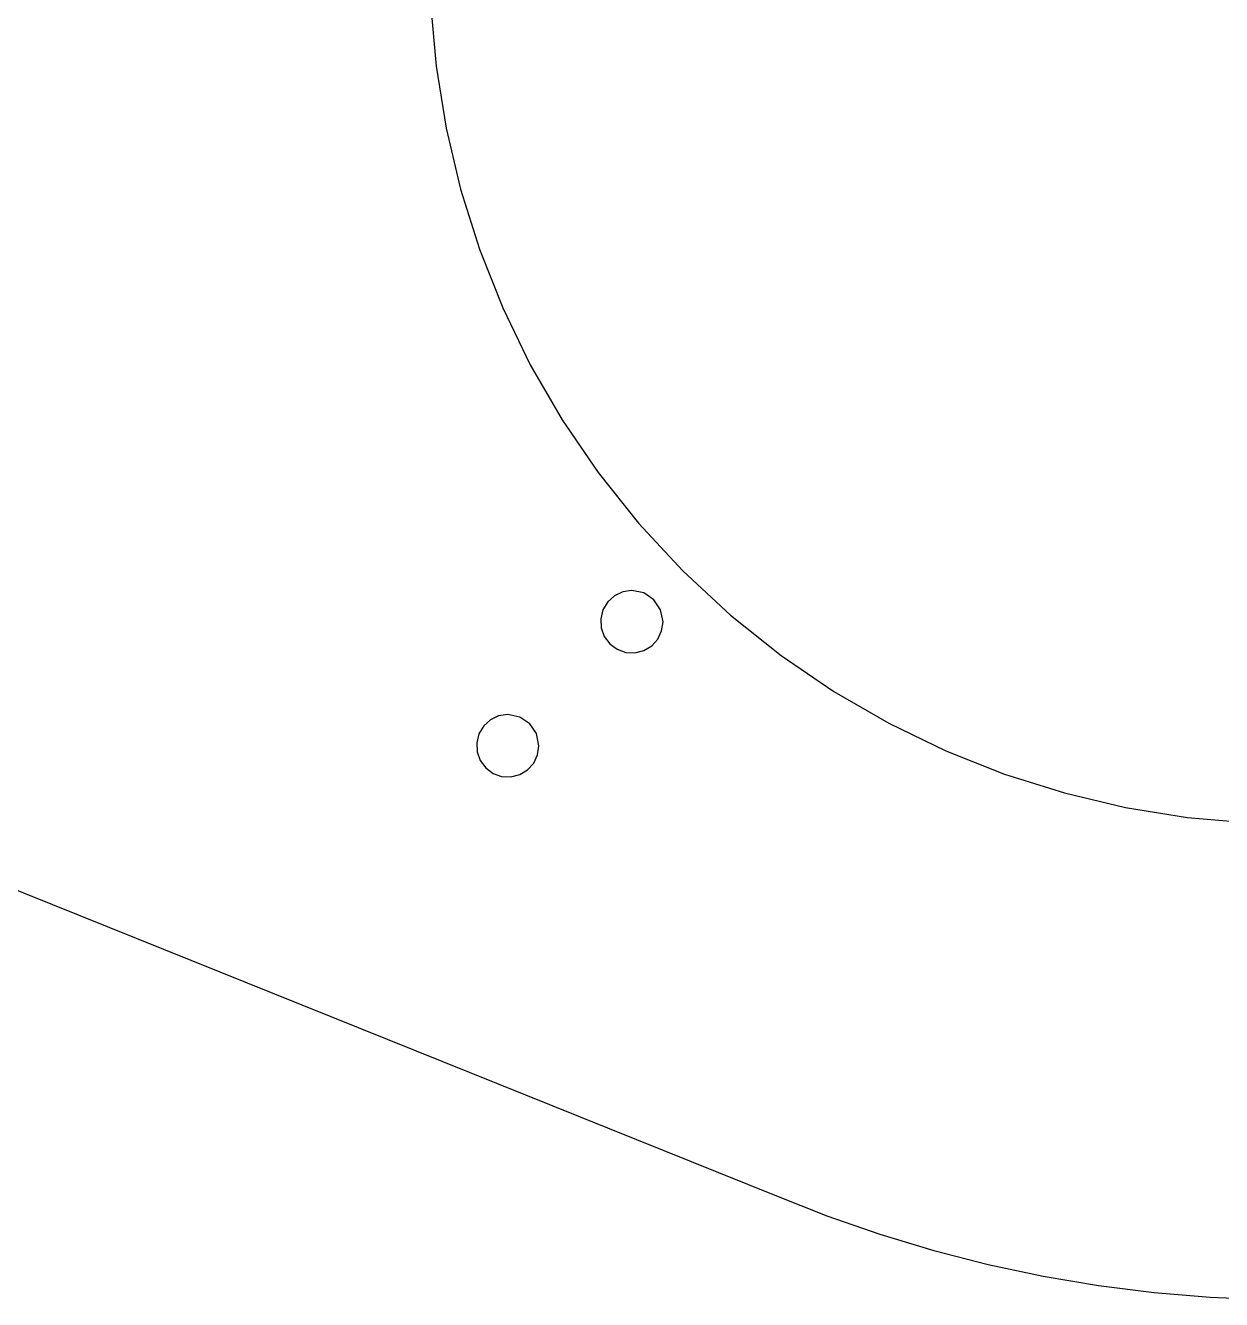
# Model space of a CAD drawing. Extents: x 110 to 524, y 98 to 323.
# Drawn here: x 210.6 to 311.1, y 97.9 to 205 of the extents above; entities that cross this region are included whole.
import ezdxf

# ---------------------------------------------------------------- set-up
doc = ezdxf.new("R2010")
doc.units = 0

msp = doc.modelspace()

# ---------------------------------------------------------------- linework, layer by layer
at = {"color": 7}
for points in [[(110.066388, 172.491303), (273.568371, 106.697454)], [(273.568371, 106.697454), (277.957274, 104.959143)], [(277.957274, 104.959143), (282.414968, 103.408687)], [(282.414968, 103.408687), (286.934046, 102.043439)], [(286.934046, 102.043439), (291.506358, 100.86869)], [(291.506358, 100.86869), (296.123569, 99.887087)], [(296.123569, 99.887087), (300.777954, 99.101276)], [(300.777954, 99.101276), (305.460941, 98.50861)], [(305.460941, 98.50861), (310.164936, 98.114381)], [(310.164936, 98.114381), (314.881313, 97.915944)]]:
    msp.add_lwpolyline(points, dxfattribs=at)
at = {"layer": 'Layer 1', "color": 7}
for points in [[(244.640246, 206.889197), (245.102246, 201.622943), (245.943986, 196.410022), (247.161218, 191.271791), (248.749694, 186.229608), (250.705166, 181.304828), (253.023385, 176.51881), (255.700104, 171.892909), (258.731074, 167.448484), (262.112047, 163.206892), (265.838775, 159.189489), (269.856178, 155.462761), (274.097771, 152.081788), (278.542196, 149.050817), (283.168096, 146.374099), (287.954115, 144.055879), (292.878894, 142.100407), (297.921078, 140.511931), (303.059309, 139.294699), (308.27223, 138.452959), (313.538484, 137.990959)], [(261.556686, 157.529411), (260.787772, 157.414272), (260.099821, 157.087475), (259.534633, 156.576951), (259.134008, 155.910628), (258.946131, 155.156183), (258.984784, 154.395539), (259.240159, 153.678004), (259.702448, 153.052884), (260.327568, 152.590595), (261.045103, 152.33522), (261.805747, 152.296567), (262.560193, 152.484443), (263.226515, 152.885069), (263.73704, 153.450257), (264.063836, 154.138208), (264.178975, 154.907122), (263.979365, 155.910628), (263.410924, 156.76136), (262.560193, 157.329801), (261.556686, 157.529411), (261.556686, 157.529411)], [(251.127216, 147.099575), (250.358302, 146.984436), (249.670351, 146.65764), (249.105163, 146.147116), (248.704537, 145.480793), (248.516661, 144.726347), (248.555314, 143.965704), (248.810689, 143.248169), (249.272978, 142.623049), (249.898098, 142.16076), (250.615633, 141.905385), (251.376277, 141.866732), (252.130722, 142.054608), (252.797045, 142.455233), (253.307569, 143.020421), (253.634366, 143.708372), (253.749505, 144.477287), (253.543432, 145.498), (252.981454, 146.331525), (252.147929, 146.893503), (251.127216, 147.099575), (251.127216, 147.099575)]]:
    msp.add_lwpolyline(points, dxfattribs=at)

doc.saveas('drawing.dxf')
